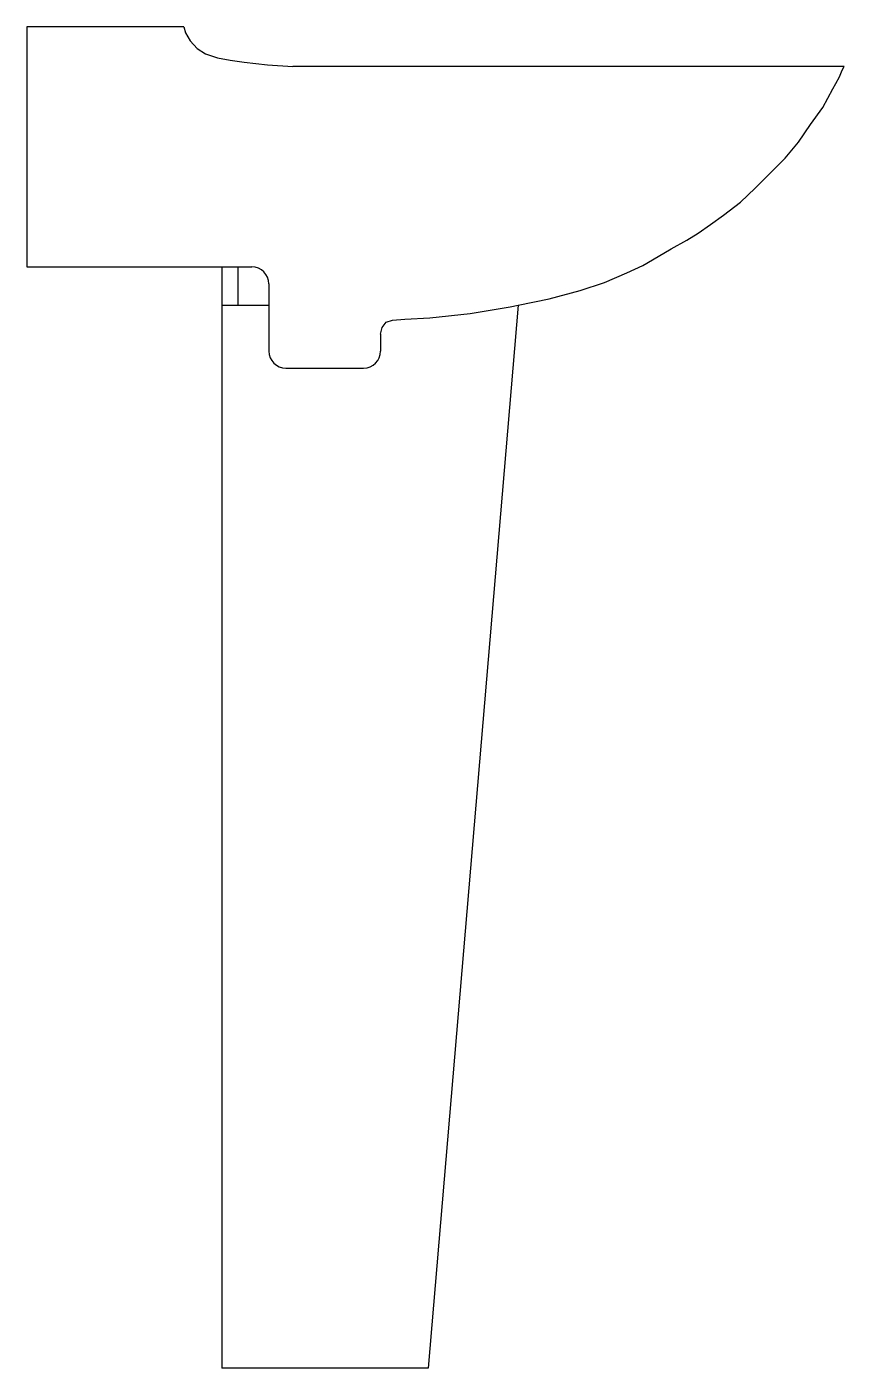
# Model space of a CAD drawing. Extents: x -846.551 to -846.036, y 502.258 to 503.103.
import ezdxf

# ---------------------------------------------------------------- set-up
doc = ezdxf.new("R2010")
doc.units = 0
doc.header["$LTSCALE"] = 50
doc.header["$MEASUREMENT"] = 0
doc.layers.add('A-PECAS', color=2, linetype='CONTINUOUS')

msp = doc.modelspace()

# ---------------------------------------------------------------- linework, layer by layer
at = {"layer": 'A-PECAS'}
for p, q in [((-846.45193, 503.10338), (-846.55077, 503.10338)), ((-846.55077, 503.10338), (-846.55077, 502.95214)), ((-846.03578, 503.07838), (-846.38311, 503.07838)), ((-846.55077, 502.95214), (-846.42782, 502.95214)), ((-846.42782, 502.95214), (-846.42782, 502.25838)), ((-846.24126, 502.92796), (-846.29782, 502.25838)), ((-846.29782, 502.25838), (-846.42782, 502.25838))]:
    msp.add_line(p, q, dxfattribs=at)
at = {"layer": 'A-PECAS', "color": 1}
for p, q in [((-846.42782, 502.95214), (-846.40895, 502.95214)), ((-846.41782, 502.95214), (-846.41782, 502.92796)), ((-846.39826, 502.94145), (-846.39826, 502.89906)), ((-846.42782, 502.92796), (-846.39826, 502.92796)), ((-846.32788, 502.90979), (-846.32788, 502.89906)), ((-846.38758, 502.88838), (-846.33857, 502.88838))]:
    msp.add_line(p, q, dxfattribs=at)
at = {"layer": 'A-PECAS'}
for points in [[(-846.45193, 503.10338), (-846.45075, 503.09968), (-846.44776, 503.09456), (-846.44349, 503.08973), (-846.43809, 503.08646), (-846.43069, 503.0839), (-846.42272, 503.08234), (-846.4139, 503.08106), (-846.3991, 503.07935), (-846.38311, 503.07838)], [(-846.24126, 502.92796), (-846.22163, 502.93205), (-846.20214, 502.93717), (-846.18675, 502.9423), (-846.17275, 502.9483), (-846.16254, 502.95301), (-846.1529, 502.9587), (-846.1448, 502.96347), (-846.13494, 502.96895), (-846.12771, 502.97348), (-846.12005, 502.97879), (-846.1118, 502.98468), (-846.1118, 502.98468), (-846.10119, 502.99293), (-846.09176, 503.00177), (-846.08233, 503.0112), (-846.0729, 503.02063), (-846.06465, 503.03064), (-846.05699, 503.04184), (-846.04933, 503.05245), (-846.04285, 503.06423), (-846.04285, 503.06423), (-846.04108, 503.06777), (-846.03873, 503.07189), (-846.03696, 503.07602), (-846.03578, 503.07838)]]:
    msp.add_lwpolyline(points, dxfattribs=at)
at = {"layer": 'A-PECAS', "color": 1}
msp.add_lwpolyline([(-846.32788, 502.90979), (-846.32697, 502.91389), (-846.32441, 502.91722), (-846.32043, 502.91863), (-846.31261, 502.91914), (-846.29692, 502.92003), (-846.27139, 502.92282), (-846.24626, 502.92692), (-846.24126, 502.92796)], dxfattribs=at)
for centre, start, end in [((-846.40895, 502.94145), 0, 90), ((-846.38758, 502.89906), 180, 270), ((-846.33857, 502.89906), 270, 360)]:
    msp.add_arc(centre, 0.01069, start, end, dxfattribs=at)

doc.saveas('drawing.dxf')
